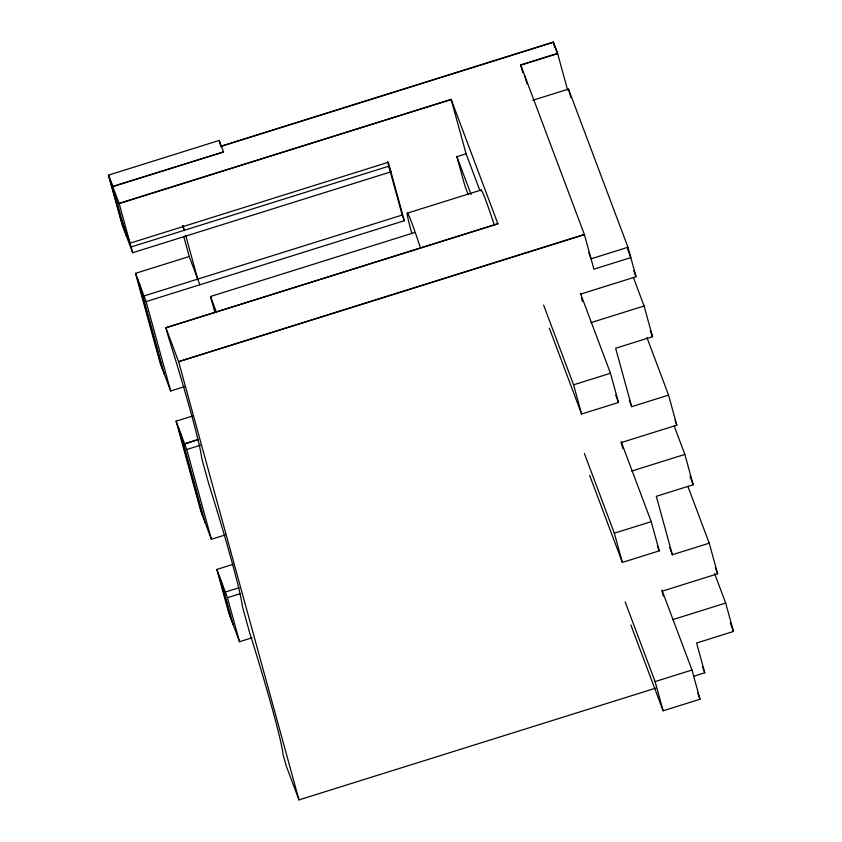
<?xml version="1.0" encoding="UTF-8"?>
<svg xmlns="http://www.w3.org/2000/svg" width="842" height="842" viewBox="0 0 842 842"><rect width="100%" height="100%" fill="white"/><g stroke="black" fill="none" stroke-linecap="round" stroke-linejoin="round"><path stroke-width="1.26" d="M110.681 180.977L112.807 186.629L223.488 151.96L219.183 140.456L108.513 175.125L122.079 224.53L132.678 252.726L390.92 171.831L388.793 166.19L130.573 247.127M221.299 146.098L553.299 42.1L557.562 53.393L567.603 89.978M221.362 146.308L553.362 42.311L557.614 53.604L520.724 65.16M124.195 230.182L108.513 175.125L112.754 186.419L223.488 151.96M522.798 72.686L520.672 64.95L557.562 53.393M165.895 327.864L497.906 223.867L451.133 99.367L119.122 203.375L132.678 252.726M451.186 99.577L119.175 203.575L112.754 186.419L126.321 235.834M532.839 100.251L568.508 89.084L627.964 247.264L636.057 276.734L580.422 294.153M468.099 194.428L464.889 185.882L456.859 156.665L466.079 153.781L479.845 190.429M184.409 386.699L170.663 391.004L160.054 362.755L135.488 273.345L189.229 256.515L199.849 284.764M407.402 213.131L481.182 190.018M143.982 295.952L402.213 215.057L404.339 220.709L146.108 301.604L135.488 273.345M214.857 312.308L210.511 296.489L414.338 232.634M655.939 688.082L298.984 799.9L286.248 765.999L282.954 754.043A126.047 5.62 72.6 0 0 249.432 631.974L242.191 605.63A126.047 5.62 72.6 0 0 208.669 483.571L201.659 458.08A126.047 5.62 72.6 0 0 168.137 336.021L165.842 327.664L497.854 223.656M627.964 247.264L591.073 258.82L588.769 252.695M225.14 534.965L211.384 539.269L200.775 511.02L176.094 421.168L192.344 416.085M198.333 439.471L184.608 443.871L198.396 439.545M590.937 322.644L644.088 305.993L652.529 336.705L615.639 348.262L631.689 406.675L668.569 395.119L676.821 425.157L621.196 442.587L622.869 448.681M176.094 421.168L186.735 449.523L200.522 445.197M543.616 305.109L573.581 384.815L610.471 373.269L618.491 402.476L581.601 414.032L549.342 328.191M252.053 637.794L239.528 641.709L228.856 613.26L216.826 569.445L233.066 564.351M225.309 592.042L239.054 587.737M216.826 569.445L227.435 597.694L239.928 593.778M631.7 471.067L684.862 454.417L693.198 484.76L656.307 496.317L672.358 554.731L709.238 543.174L717.647 573.791L662.023 591.221L663.359 596.094M584.38 453.491L614.344 533.197L651.224 521.651L659.254 550.857L622.364 562.414L589.642 475.351M672.526 619.701L725.688 603.051L733.487 631.458L696.608 643.014L704.775 672.779L693.513 676.315M625.143 601.872L655.097 681.588L691.987 670.032L700.007 699.239L663.117 710.795L630.858 624.953M627.574 249.022L630.795 257.61L593.915 269.166L584.369 234.434L178.578 361.555L298.984 799.9M633.742 270.587L636.057 276.734M633.468 277.744L644.088 305.993M650.224 330.569L652.529 336.705M646.909 337.484L668.569 395.119M674.979 420.242L676.821 425.157M674.242 426.168L684.862 454.417M689.966 476.172L693.198 484.76M688.04 486.771L709.238 543.174M715.342 567.655L717.647 573.791M714.605 573.581L725.688 603.051M520.672 64.95L584.432 234.644L178.641 361.765L165.842 327.664M730.267 622.869L733.487 631.458M629.384 400.55L631.689 406.675M580.422 293.321L610.471 373.269M615.723 395.098L618.491 402.476M669.59 547.374L672.358 554.731M621.186 441.703L651.224 521.651M657.402 545.932L659.254 550.857M702.481 666.654L704.775 672.779M661.938 590.084L691.987 670.032M697.702 693.092L700.007 699.239M456.859 156.665L471.099 194.534M210.511 296.489L216.32 311.95M182.525 225.54L184.314 230.298M119.448 214.931L130.057 243.18L388.288 162.285L404.339 220.709M568.508 89.084L570.834 97.556M553.299 42.1L554.699 47.163M524.913 76.254L527.008 83.853M581.433 297.815L582.432 301.468M573.581 384.815L581.601 414.032M614.344 533.197L622.364 562.414M655.097 681.588L663.117 710.795M451.133 99.367L466.079 153.781M387.53 161.611L402.213 215.057M219.183 140.456L220.899 146.708M183.04 225.667L184.409 230.634M185.766 235.613L197.723 279.112M183.766 236.623L189.229 256.515M146.108 301.604L170.663 391.004M186.735 449.523L211.384 539.269M227.435 597.694L239.528 641.709M139.73 284.649L164.295 374.058M180.335 432.472L205.016 522.324M221.067 580.748L233.097 624.553M137.614 278.997L162.169 368.407M178.22 426.82L202.901 516.672M218.941 575.097L231.034 619.112M411.927 233.718A48.373 2.158 72.6 0 1 407.907 213.71A48.373 2.158 72.6 0 1 420.137 246.99M480.982 190.924A48.373 2.158 72.6 0 1 493.907 223.877"/></g></svg>
